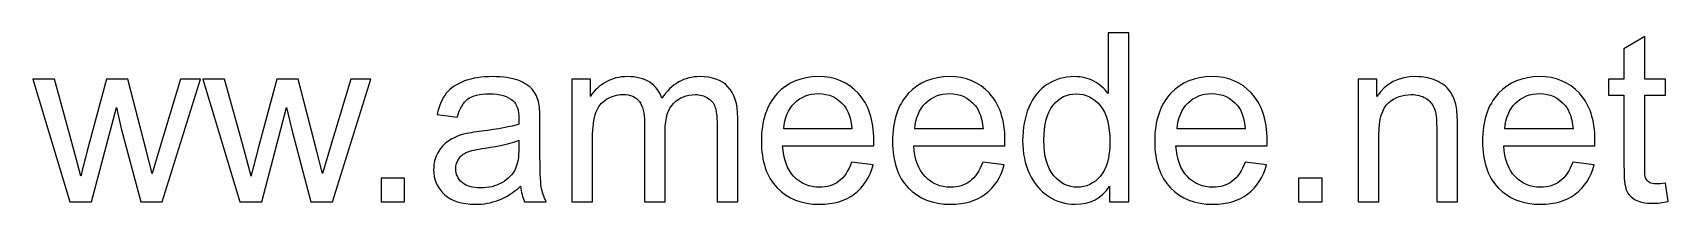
# Model space of a CAD drawing. Header units: millimetres. Extents: x -790 to 1043, y -481 to 328.
# Drawn here: x 824.7 to 1043.1, y -481.3 to -458.4 of the extents above; entities that cross this region are included whole.
import ezdxf

# ---------------------------------------------------------------- set-up
doc = ezdxf.new("R2010")
doc.units = ezdxf.units.MM
doc.header["$MEASUREMENT"] = 0
doc.layers.add('Layer 1', color=7, linetype='Continuous')

msp = doc.modelspace()

# ---------------------------------------------------------------- linework, layer by layer
at = {"layer": 'Layer 1', "color": 250}
for points, knots in [([(968.4907, -480.9353), (968.4907, -480.9353), (968.4907, -478.8628), (968.4907, -478.8628), (968.4907, -478.8628), (967.4571, -480.4736), (965.9355, -481.2816), (963.926, -481.2816), (963.926, -481.2816), (962.6248, -481.2816), (961.4286, -480.9248), (960.3425, -480.206), (960.3425, -480.206), (959.2512, -479.4924), (958.4064, -478.4903), (957.8031, -477.2101), (957.8031, -477.2101), (957.2049, -475.9247), (956.9059, -474.4503), (956.9059, -472.7819), (956.9059, -472.7819), (956.9059, -471.1554), (957.1787, -469.681), (957.7191, -468.3536), (957.7191, -468.3536), (958.2648, -467.0314), (959.078, -466.0135), (960.1641, -465.3105), (960.1641, -465.3105), (961.2449, -464.6022), (962.4622, -464.2506), (963.8001, -464.2506), (963.8001, -464.2506), (964.7865, -464.2506), (965.6627, -464.4605), (966.4287, -464.875), (966.4287, -464.875), (967.1947, -465.2895), (967.8191, -465.8352), (968.3018, -466.5015), (968.3018, -466.5015), (968.3018, -466.5015), (968.3018, -458.3953), (968.3018, -458.3953), (968.3018, -458.3953), (968.3018, -458.3953), (971.0721, -458.3953), (971.0721, -458.3953), (971.0721, -458.3953), (971.0721, -458.3953), (971.0721, -480.9353), (971.0721, -480.9353), (971.0721, -480.9353), (971.0721, -480.9353), (968.4907, -480.9353), (968.4907, -480.9353)], [0, 0, 0, 0, 0.06666667, 0.06666667, 0.06666667, 0.06666667, 0.13333333, 0.13333333, 0.13333333, 0.13333333, 0.2, 0.2, 0.2, 0.2, 0.26666667, 0.26666667, 0.26666667, 0.26666667, 0.33333333, 0.33333333, 0.33333333, 0.33333333, 0.4, 0.4, 0.4, 0.4, 0.46666667, 0.46666667, 0.46666667, 0.46666667, 0.53333333, 0.53333333, 0.53333333, 0.53333333, 0.6, 0.6, 0.6, 0.6, 0.66666667, 0.66666667, 0.66666667, 0.66666667, 0.73333333, 0.73333333, 0.73333333, 0.73333333, 0.8, 0.8, 0.8, 0.8, 0.86666667, 0.86666667, 0.86666667, 0.86666667, 1, 1, 1, 1]), ([(1042.7374, -478.4641), (1042.7374, -478.4641), (1043.1152, -480.9091), (1043.1152, -480.9091), (1043.1152, -480.9091), (1042.3386, -481.0717), (1041.6408, -481.1557), (1041.0322, -481.1557), (1041.0322, -481.1557), (1040.0301, -481.1557), (1039.2535, -480.9983), (1038.6974, -480.6782), (1038.6974, -480.6782), (1038.1465, -480.3582), (1037.7582, -479.9437), (1037.5326, -479.4242), (1037.5326, -479.4242), (1037.307, -478.9048), (1037.1968, -477.8135), (1037.1968, -476.1503), (1037.1968, -476.1503), (1037.1968, -476.1503), (1037.1968, -466.7376), (1037.1968, -466.7376), (1037.1968, -466.7376), (1037.1968, -466.7376), (1035.1506, -466.7376), (1035.1506, -466.7376), (1035.1506, -466.7376), (1035.1506, -466.7376), (1035.1506, -464.5969), (1035.1506, -464.5969), (1035.1506, -464.5969), (1035.1506, -464.5969), (1037.1968, -464.5969), (1037.1968, -464.5969), (1037.1968, -464.5969), (1037.1968, -464.5969), (1037.1968, -460.5569), (1037.1968, -460.5569), (1037.1968, -460.5569), (1037.1968, -460.5569), (1039.9671, -458.8937), (1039.9671, -458.8937), (1039.9671, -458.8937), (1039.9671, -458.8937), (1039.9671, -464.5969), (1039.9671, -464.5969), (1039.9671, -464.5969), (1039.9671, -464.5969), (1042.7374, -464.5969), (1042.7374, -464.5969), (1042.7374, -464.5969), (1042.7374, -464.5969), (1042.7374, -466.7376), (1042.7374, -466.7376), (1042.7374, -466.7376), (1042.7374, -466.7376), (1039.9671, -466.7376), (1039.9671, -466.7376), (1039.9671, -466.7376), (1039.9671, -466.7376), (1039.9671, -476.3077), (1039.9671, -476.3077), (1039.9671, -476.3077), (1039.9671, -477.0999), (1040.0143, -477.6089), (1040.114, -477.8345), (1040.114, -477.8345), (1040.2085, -478.0601), (1040.3659, -478.2385), (1040.5862, -478.3749), (1040.5862, -478.3749), (1040.8066, -478.5061), (1041.1214, -478.5743), (1041.5306, -478.5743), (1041.5306, -478.5743), (1041.8349, -478.5743), (1042.2389, -478.5375), (1042.7374, -478.4641)], [0, 0, 0, 0, 0.04761905, 0.04761905, 0.04761905, 0.04761905, 0.0952381, 0.0952381, 0.0952381, 0.0952381, 0.14285714, 0.14285714, 0.14285714, 0.14285714, 0.19047619, 0.19047619, 0.19047619, 0.19047619, 0.23809524, 0.23809524, 0.23809524, 0.23809524, 0.28571429, 0.28571429, 0.28571429, 0.28571429, 0.33333333, 0.33333333, 0.33333333, 0.33333333, 0.38095238, 0.38095238, 0.38095238, 0.38095238, 0.42857143, 0.42857143, 0.42857143, 0.42857143, 0.47619048, 0.47619048, 0.47619048, 0.47619048, 0.52380952, 0.52380952, 0.52380952, 0.52380952, 0.57142857, 0.57142857, 0.57142857, 0.57142857, 0.61904762, 0.61904762, 0.61904762, 0.61904762, 0.66666667, 0.66666667, 0.66666667, 0.66666667, 0.71428571, 0.71428571, 0.71428571, 0.71428571, 0.76190476, 0.76190476, 0.76190476, 0.76190476, 0.80952381, 0.80952381, 0.80952381, 0.80952381, 0.85714286, 0.85714286, 0.85714286, 0.85714286, 0.9047619, 0.9047619, 0.9047619, 0.9047619, 1, 1, 1, 1]), ([(829.6564, -480.9353), (829.6564, -480.9353), (824.7192, -464.5969), (824.7192, -464.5969), (824.7192, -464.5969), (824.7192, -464.5969), (827.6154, -464.5969), (827.6154, -464.5969), (827.6154, -464.5969), (827.6154, -464.5969), (830.223, -474.0253), (830.223, -474.0253), (830.223, -474.0253), (830.223, -474.0253), (831.1465, -477.5354), (831.1465, -477.5354), (831.1465, -477.5354), (831.1832, -477.3623), (831.4665, -476.2395), (831.9912, -474.167), (831.9912, -474.167), (831.9912, -474.167), (834.5778, -464.5969), (834.5778, -464.5969), (834.5778, -464.5969), (834.5778, -464.5969), (837.4163, -464.5969), (837.4163, -464.5969), (837.4163, -464.5969), (837.4163, -464.5969), (839.8771, -474.083), (839.8771, -474.083), (839.8771, -474.083), (839.8771, -474.083), (840.6798, -477.1944), (840.6798, -477.1944), (840.6798, -477.1944), (840.6798, -477.1944), (841.619, -474.0411), (841.619, -474.0411), (841.619, -474.0411), (841.619, -474.0411), (844.4417, -464.5969), (844.4417, -464.5969), (844.4417, -464.5969), (844.4417, -464.5969), (847.1333, -464.5969), (847.1333, -464.5969), (847.1333, -464.5969), (847.1333, -464.5969), (842.0072, -480.9353), (842.0072, -480.9353), (842.0072, -480.9353), (842.0072, -480.9353), (839.1425, -480.9353), (839.1425, -480.9353), (839.1425, -480.9353), (839.1425, -480.9353), (836.5506, -471.1606), (836.5506, -471.1606), (836.5506, -471.1606), (836.5506, -471.1606), (835.8948, -468.3641), (835.8948, -468.3641), (835.8948, -468.3641), (835.8948, -468.3641), (832.5893, -480.9353), (832.5893, -480.9353), (832.5893, -480.9353), (832.5893, -480.9353), (829.6564, -480.9353), (829.6564, -480.9353)], [0, 0, 0, 0, 0.05263158, 0.05263158, 0.05263158, 0.05263158, 0.10526316, 0.10526316, 0.10526316, 0.10526316, 0.15789474, 0.15789474, 0.15789474, 0.15789474, 0.21052632, 0.21052632, 0.21052632, 0.21052632, 0.26315789, 0.26315789, 0.26315789, 0.26315789, 0.31578947, 0.31578947, 0.31578947, 0.31578947, 0.36842105, 0.36842105, 0.36842105, 0.36842105, 0.42105263, 0.42105263, 0.42105263, 0.42105263, 0.47368421, 0.47368421, 0.47368421, 0.47368421, 0.52631579, 0.52631579, 0.52631579, 0.52631579, 0.57894737, 0.57894737, 0.57894737, 0.57894737, 0.63157895, 0.63157895, 0.63157895, 0.63157895, 0.68421053, 0.68421053, 0.68421053, 0.68421053, 0.73684211, 0.73684211, 0.73684211, 0.73684211, 0.78947368, 0.78947368, 0.78947368, 0.78947368, 0.84210526, 0.84210526, 0.84210526, 0.84210526, 0.89473684, 0.89473684, 0.89473684, 0.89473684, 1, 1, 1, 1]), ([(852.3906, -480.9353), (852.3906, -480.9353), (847.4534, -464.5969), (847.4534, -464.5969), (847.4534, -464.5969), (847.4534, -464.5969), (850.3496, -464.5969), (850.3496, -464.5969), (850.3496, -464.5969), (850.3496, -464.5969), (852.9572, -474.0253), (852.9572, -474.0253), (852.9572, -474.0253), (852.9572, -474.0253), (853.8807, -477.5354), (853.8807, -477.5354), (853.8807, -477.5354), (853.9174, -477.3623), (854.2007, -476.2395), (854.7254, -474.167), (854.7254, -474.167), (854.7254, -474.167), (857.312, -464.5969), (857.312, -464.5969), (857.312, -464.5969), (857.312, -464.5969), (860.1505, -464.5969), (860.1505, -464.5969), (860.1505, -464.5969), (860.1505, -464.5969), (862.6113, -474.083), (862.6113, -474.083), (862.6113, -474.083), (862.6113, -474.083), (863.414, -477.1944), (863.414, -477.1944), (863.414, -477.1944), (863.414, -477.1944), (864.3532, -474.0411), (864.3532, -474.0411), (864.3532, -474.0411), (864.3532, -474.0411), (867.1759, -464.5969), (867.1759, -464.5969), (867.1759, -464.5969), (867.1759, -464.5969), (869.8675, -464.5969), (869.8675, -464.5969), (869.8675, -464.5969), (869.8675, -464.5969), (864.7414, -480.9353), (864.7414, -480.9353), (864.7414, -480.9353), (864.7414, -480.9353), (861.8767, -480.9353), (861.8767, -480.9353), (861.8767, -480.9353), (861.8767, -480.9353), (859.2848, -471.1606), (859.2848, -471.1606), (859.2848, -471.1606), (859.2848, -471.1606), (858.629, -468.3641), (858.629, -468.3641), (858.629, -468.3641), (858.629, -468.3641), (855.3235, -480.9353), (855.3235, -480.9353), (855.3235, -480.9353), (855.3235, -480.9353), (852.3906, -480.9353), (852.3906, -480.9353)], [0, 0, 0, 0, 0.05263158, 0.05263158, 0.05263158, 0.05263158, 0.10526316, 0.10526316, 0.10526316, 0.10526316, 0.15789474, 0.15789474, 0.15789474, 0.15789474, 0.21052632, 0.21052632, 0.21052632, 0.21052632, 0.26315789, 0.26315789, 0.26315789, 0.26315789, 0.31578947, 0.31578947, 0.31578947, 0.31578947, 0.36842105, 0.36842105, 0.36842105, 0.36842105, 0.42105263, 0.42105263, 0.42105263, 0.42105263, 0.47368421, 0.47368421, 0.47368421, 0.47368421, 0.52631579, 0.52631579, 0.52631579, 0.52631579, 0.57894737, 0.57894737, 0.57894737, 0.57894737, 0.63157895, 0.63157895, 0.63157895, 0.63157895, 0.68421053, 0.68421053, 0.68421053, 0.68421053, 0.73684211, 0.73684211, 0.73684211, 0.73684211, 0.78947368, 0.78947368, 0.78947368, 0.78947368, 0.84210526, 0.84210526, 0.84210526, 0.84210526, 0.89473684, 0.89473684, 0.89473684, 0.89473684, 1, 1, 1, 1]), ([(889.8681, -478.8891), (888.8397, -479.7653), (887.8481, -480.3791), (886.8984, -480.7412), (886.8984, -480.7412), (885.9488, -481.1032), (884.9309, -481.2816), (883.8396, -481.2816), (883.8396, -481.2816), (882.0452, -481.2816), (880.6653, -480.8461), (879.6999, -479.9699), (879.6999, -479.9699), (878.7345, -479.0989), (878.2518, -477.9814), (878.2518, -476.6225), (878.2518, -476.6225), (878.2518, -475.825), (878.4354, -475.0957), (878.7975, -474.4346), (878.7975, -474.4346), (879.1647, -473.7735), (879.6422, -473.2488), (880.2298, -472.8501), (880.2298, -472.8501), (880.8227, -472.4513), (881.4838, -472.147), (882.2236, -471.9424), (882.2236, -471.9424), (882.7692, -471.8007), (883.593, -471.6643), (884.6896, -471.5279), (884.6896, -471.5279), (886.9247, -471.2655), (888.5774, -470.9455), (889.632, -470.5782), (889.632, -470.5782), (889.6425, -470.2004), (889.6477, -469.9591), (889.6477, -469.8594), (889.6477, -469.8594), (889.6477, -468.7366), (889.3854, -467.9443), (888.8607, -467.4826), (888.8607, -467.4826), (888.1524, -466.8583), (887.0978, -466.5487), (885.7022, -466.5487), (885.7022, -466.5487), (884.3957, -466.5487), (883.4303, -466.7796), (882.8112, -467.236), (882.8112, -467.236), (882.1869, -467.6925), (881.7304, -468.5005), (881.4313, -469.6653), (881.4313, -469.6653), (881.4313, -469.6653), (878.724, -469.2875), (878.724, -469.2875), (878.724, -469.2875), (878.9706, -468.128), (879.3746, -467.1888), (879.9413, -466.4753), (879.9413, -466.4753), (880.5079, -465.7617), (881.3264, -465.216), (882.3967, -464.8278), (882.3967, -464.8278), (883.4618, -464.4448), (884.7053, -464.2506), (886.1114, -464.2506), (886.1114, -464.2506), (887.5071, -464.2506), (888.6456, -464.4133), (889.5218, -464.7438), (889.5218, -464.7438), (890.3928, -465.0744), (891.0381, -465.4836), (891.4474, -465.9821), (891.4474, -465.9821), (891.8566, -466.4805), (892.1452, -467.1101), (892.3131, -467.8709), (892.3131, -467.8709), (892.4023, -468.3431), (892.4495, -469.1931), (892.4495, -470.4156), (892.4495, -470.4156), (892.4495, -470.4156), (892.4495, -474.0883), (892.4495, -474.0883), (892.4495, -474.0883), (892.4495, -476.654), (892.5072, -478.2752), (892.6226, -478.9625), (892.6226, -478.9625), (892.7328, -479.6498), (892.9637, -480.3057), (893.2995, -480.9353), (893.2995, -480.9353), (893.2995, -480.9353), (890.4033, -480.9353), (890.4033, -480.9353), (890.4033, -480.9353), (890.1252, -480.3529), (889.9468, -479.6708), (889.8681, -478.8891)], [0, 0, 0, 0, 0.03571429, 0.03571429, 0.03571429, 0.03571429, 0.07142857, 0.07142857, 0.07142857, 0.07142857, 0.10714286, 0.10714286, 0.10714286, 0.10714286, 0.14285714, 0.14285714, 0.14285714, 0.14285714, 0.17857143, 0.17857143, 0.17857143, 0.17857143, 0.21428571, 0.21428571, 0.21428571, 0.21428571, 0.25, 0.25, 0.25, 0.25, 0.28571429, 0.28571429, 0.28571429, 0.28571429, 0.32142857, 0.32142857, 0.32142857, 0.32142857, 0.35714286, 0.35714286, 0.35714286, 0.35714286, 0.39285714, 0.39285714, 0.39285714, 0.39285714, 0.42857143, 0.42857143, 0.42857143, 0.42857143, 0.46428571, 0.46428571, 0.46428571, 0.46428571, 0.5, 0.5, 0.5, 0.5, 0.53571429, 0.53571429, 0.53571429, 0.53571429, 0.57142857, 0.57142857, 0.57142857, 0.57142857, 0.60714286, 0.60714286, 0.60714286, 0.60714286, 0.64285714, 0.64285714, 0.64285714, 0.64285714, 0.67857143, 0.67857143, 0.67857143, 0.67857143, 0.71428571, 0.71428571, 0.71428571, 0.71428571, 0.75, 0.75, 0.75, 0.75, 0.78571429, 0.78571429, 0.78571429, 0.78571429, 0.82142857, 0.82142857, 0.82142857, 0.82142857, 0.85714286, 0.85714286, 0.85714286, 0.85714286, 0.89285714, 0.89285714, 0.89285714, 0.89285714, 0.92857143, 0.92857143, 0.92857143, 0.92857143, 1, 1, 1, 1]), ([(896.7046, -480.9353), (896.7046, -480.9353), (896.7046, -464.5969), (896.7046, -464.5969), (896.7046, -464.5969), (896.7046, -464.5969), (899.1916, -464.5969), (899.1916, -464.5969), (899.1916, -464.5969), (899.1916, -464.5969), (899.1916, -466.9055), (899.1916, -466.9055), (899.1916, -466.9055), (899.7005, -466.108), (900.3826, -465.4626), (901.2326, -464.9799), (901.2326, -464.9799), (902.0825, -464.492), (903.0479, -464.2506), (904.134, -464.2506), (904.134, -464.2506), (905.3408, -464.2506), (906.3324, -464.5025), (907.1037, -465.0009), (907.1037, -465.0009), (907.8749, -465.5046), (908.4206, -466.2024), (908.7354, -467.1049), (908.7354, -467.1049), (910.0366, -465.2003), (911.7208, -464.2506), (913.7985, -464.2506), (913.7985, -464.2506), (915.425, -464.2506), (916.679, -464.6966), (917.55, -465.5938), (917.55, -465.5938), (918.4262, -466.491), (918.8669, -467.8709), (918.8669, -469.7335), (918.8669, -469.7335), (918.8669, -469.7335), (918.8669, -480.9353), (918.8669, -480.9353), (918.8669, -480.9353), (918.8669, -480.9353), (916.0966, -480.9353), (916.0966, -480.9353), (916.0966, -480.9353), (916.0966, -480.9353), (916.0966, -470.6517), (916.0966, -470.6517), (916.0966, -470.6517), (916.0966, -469.5499), (916.0022, -468.7523), (915.8238, -468.2644), (915.8238, -468.2644), (915.6454, -467.7765), (915.3201, -467.3882), (914.8426, -467.0891), (914.8426, -467.0891), (914.3704, -466.7901), (913.8143, -466.6432), (913.1794, -466.6432), (913.1794, -466.6432), (912.0251, -466.6432), (911.0702, -467.0262), (910.3094, -467.7869), (910.3094, -467.7869), (909.5487, -468.553), (909.1709, -469.7755), (909.1709, -471.4544), (909.1709, -471.4544), (909.1709, -471.4544), (909.1709, -480.9353), (909.1709, -480.9353), (909.1709, -480.9353), (909.1709, -480.9353), (906.4006, -480.9353), (906.4006, -480.9353), (906.4006, -480.9353), (906.4006, -480.9353), (906.4006, -470.3316), (906.4006, -470.3316), (906.4006, -470.3316), (906.4006, -469.1039), (906.175, -468.1805), (905.7238, -467.5666), (905.7238, -467.5666), (905.2726, -466.9527), (904.5328, -466.6432), (903.5096, -466.6432), (903.5096, -466.6432), (902.7331, -466.6432), (902.0143, -466.8478), (901.3532, -467.257), (901.3532, -467.257), (900.6921, -467.6663), (900.2147, -468.2644), (899.9156, -469.0567), (899.9156, -469.0567), (899.6218, -469.8437), (899.4749, -470.9822), (899.4749, -472.467), (899.4749, -472.467), (899.4749, -472.467), (899.4749, -480.9353), (899.4749, -480.9353), (899.4749, -480.9353), (899.4749, -480.9353), (896.7046, -480.9353), (896.7046, -480.9353)], [0, 0, 0, 0, 0.03448276, 0.03448276, 0.03448276, 0.03448276, 0.06896552, 0.06896552, 0.06896552, 0.06896552, 0.10344828, 0.10344828, 0.10344828, 0.10344828, 0.13793103, 0.13793103, 0.13793103, 0.13793103, 0.17241379, 0.17241379, 0.17241379, 0.17241379, 0.20689655, 0.20689655, 0.20689655, 0.20689655, 0.24137931, 0.24137931, 0.24137931, 0.24137931, 0.27586207, 0.27586207, 0.27586207, 0.27586207, 0.31034483, 0.31034483, 0.31034483, 0.31034483, 0.34482759, 0.34482759, 0.34482759, 0.34482759, 0.37931034, 0.37931034, 0.37931034, 0.37931034, 0.4137931, 0.4137931, 0.4137931, 0.4137931, 0.44827586, 0.44827586, 0.44827586, 0.44827586, 0.48275862, 0.48275862, 0.48275862, 0.48275862, 0.51724138, 0.51724138, 0.51724138, 0.51724138, 0.55172414, 0.55172414, 0.55172414, 0.55172414, 0.5862069, 0.5862069, 0.5862069, 0.5862069, 0.62068966, 0.62068966, 0.62068966, 0.62068966, 0.65517241, 0.65517241, 0.65517241, 0.65517241, 0.68965517, 0.68965517, 0.68965517, 0.68965517, 0.72413793, 0.72413793, 0.72413793, 0.72413793, 0.75862069, 0.75862069, 0.75862069, 0.75862069, 0.79310345, 0.79310345, 0.79310345, 0.79310345, 0.82758621, 0.82758621, 0.82758621, 0.82758621, 0.86206897, 0.86206897, 0.86206897, 0.86206897, 0.89655172, 0.89655172, 0.89655172, 0.89655172, 0.93103448, 0.93103448, 0.93103448, 0.93103448, 1, 1, 1, 1]), ([(934.072, -475.6466), (934.072, -475.6466), (936.9367, -476.0243), (936.9367, -476.0243), (936.9367, -476.0243), (936.4908, -477.6876), (935.6565, -478.9835), (934.4393, -479.9017), (934.4393, -479.9017), (933.222, -480.8199), (931.669, -481.2816), (929.7749, -481.2816), (929.7749, -481.2816), (927.3929, -481.2816), (925.5041, -480.547), (924.1084, -479.078), (924.1084, -479.078), (922.7128, -477.6141), (922.015, -475.5521), (922.015, -472.9025), (922.015, -472.9025), (922.015, -470.1637), (922.718, -468.0335), (924.1294, -466.5225), (924.1294, -466.5225), (925.5408, -465.0062), (927.3719, -464.2506), (929.6228, -464.2506), (929.6228, -464.2506), (931.8002, -464.2506), (933.5788, -464.9904), (934.9587, -466.4753), (934.9587, -466.4753), (936.3386, -467.9601), (937.0312, -470.0483), (937.0312, -472.7399), (937.0312, -472.7399), (937.0312, -472.9025), (937.0259, -473.1491), (937.0154, -473.4744), (937.0154, -473.4744), (937.0154, -473.4744), (924.8482, -473.4744), (924.8482, -473.4744), (924.8482, -473.4744), (924.9532, -475.2636), (925.4568, -476.6382), (926.3698, -477.5879), (926.3698, -477.5879), (927.2775, -478.5375), (928.416, -479.015), (929.7749, -479.015), (929.7749, -479.015), (930.7875, -479.015), (931.6533, -478.7474), (932.3668, -478.2122), (932.3668, -478.2122), (933.0856, -477.6771), (933.6523, -476.8218), (934.072, -475.6466)], [0, 0, 0, 0, 0.0625, 0.0625, 0.0625, 0.0625, 0.125, 0.125, 0.125, 0.125, 0.1875, 0.1875, 0.1875, 0.1875, 0.25, 0.25, 0.25, 0.25, 0.3125, 0.3125, 0.3125, 0.3125, 0.375, 0.375, 0.375, 0.375, 0.4375, 0.4375, 0.4375, 0.4375, 0.5, 0.5, 0.5, 0.5, 0.5625, 0.5625, 0.5625, 0.5625, 0.625, 0.625, 0.625, 0.625, 0.6875, 0.6875, 0.6875, 0.6875, 0.75, 0.75, 0.75, 0.75, 0.8125, 0.8125, 0.8125, 0.8125, 0.875, 0.875, 0.875, 0.875, 1, 1, 1, 1]), ([(951.5804, -475.6466), (951.5804, -475.6466), (954.4451, -476.0243), (954.4451, -476.0243), (954.4451, -476.0243), (953.9992, -477.6876), (953.1649, -478.9835), (951.9477, -479.9017), (951.9477, -479.9017), (950.7304, -480.8199), (949.1774, -481.2816), (947.2833, -481.2816), (947.2833, -481.2816), (944.9013, -481.2816), (943.0125, -480.547), (941.6168, -479.078), (941.6168, -479.078), (940.2212, -477.6141), (939.5234, -475.5521), (939.5234, -472.9025), (939.5234, -472.9025), (939.5234, -470.1637), (940.2264, -468.0335), (941.6378, -466.5225), (941.6378, -466.5225), (943.0492, -465.0062), (944.8803, -464.2506), (947.1312, -464.2506), (947.1312, -464.2506), (949.3086, -464.2506), (951.0872, -464.9904), (952.4671, -466.4753), (952.4671, -466.4753), (953.847, -467.9601), (954.5396, -470.0483), (954.5396, -472.7399), (954.5396, -472.7399), (954.5396, -472.9025), (954.5343, -473.1491), (954.5238, -473.4744), (954.5238, -473.4744), (954.5238, -473.4744), (942.3566, -473.4744), (942.3566, -473.4744), (942.3566, -473.4744), (942.4616, -475.2636), (942.9652, -476.6382), (943.8782, -477.5879), (943.8782, -477.5879), (944.7859, -478.5375), (945.9244, -479.015), (947.2833, -479.015), (947.2833, -479.015), (948.2959, -479.015), (949.1617, -478.7474), (949.8752, -478.2122), (949.8752, -478.2122), (950.594, -477.6771), (951.1607, -476.8218), (951.5804, -475.6466)], [0, 0, 0, 0, 0.0625, 0.0625, 0.0625, 0.0625, 0.125, 0.125, 0.125, 0.125, 0.1875, 0.1875, 0.1875, 0.1875, 0.25, 0.25, 0.25, 0.25, 0.3125, 0.3125, 0.3125, 0.3125, 0.375, 0.375, 0.375, 0.375, 0.4375, 0.4375, 0.4375, 0.4375, 0.5, 0.5, 0.5, 0.5, 0.5625, 0.5625, 0.5625, 0.5625, 0.625, 0.625, 0.625, 0.625, 0.6875, 0.6875, 0.6875, 0.6875, 0.75, 0.75, 0.75, 0.75, 0.8125, 0.8125, 0.8125, 0.8125, 0.875, 0.875, 0.875, 0.875, 1, 1, 1, 1]), ([(986.5972, -475.6466), (986.5972, -475.6466), (989.4619, -476.0243), (989.4619, -476.0243), (989.4619, -476.0243), (989.016, -477.6876), (988.1817, -478.9835), (986.9645, -479.9017), (986.9645, -479.9017), (985.7472, -480.8199), (984.1942, -481.2816), (982.3001, -481.2816), (982.3001, -481.2816), (979.9181, -481.2816), (978.0293, -480.547), (976.6336, -479.078), (976.6336, -479.078), (975.238, -477.6141), (974.5402, -475.5521), (974.5402, -472.9025), (974.5402, -472.9025), (974.5402, -470.1637), (975.2432, -468.0335), (976.6546, -466.5225), (976.6546, -466.5225), (978.066, -465.0062), (979.8971, -464.2506), (982.148, -464.2506), (982.148, -464.2506), (984.3254, -464.2506), (986.104, -464.9904), (987.4839, -466.4753), (987.4839, -466.4753), (988.8638, -467.9601), (989.5564, -470.0483), (989.5564, -472.7399), (989.5564, -472.7399), (989.5564, -472.9025), (989.5511, -473.1491), (989.5406, -473.4744), (989.5406, -473.4744), (989.5406, -473.4744), (977.3734, -473.4744), (977.3734, -473.4744), (977.3734, -473.4744), (977.4784, -475.2636), (977.982, -476.6382), (978.895, -477.5879), (978.895, -477.5879), (979.8027, -478.5375), (980.9412, -479.015), (982.3001, -479.015), (982.3001, -479.015), (983.3127, -479.015), (984.1785, -478.7474), (984.892, -478.2122), (984.892, -478.2122), (985.6108, -477.6771), (986.1775, -476.8218), (986.5972, -475.6466)], [0, 0, 0, 0, 0.0625, 0.0625, 0.0625, 0.0625, 0.125, 0.125, 0.125, 0.125, 0.1875, 0.1875, 0.1875, 0.1875, 0.25, 0.25, 0.25, 0.25, 0.3125, 0.3125, 0.3125, 0.3125, 0.375, 0.375, 0.375, 0.375, 0.4375, 0.4375, 0.4375, 0.4375, 0.5, 0.5, 0.5, 0.5, 0.5625, 0.5625, 0.5625, 0.5625, 0.625, 0.625, 0.625, 0.625, 0.6875, 0.6875, 0.6875, 0.6875, 0.75, 0.75, 0.75, 0.75, 0.8125, 0.8125, 0.8125, 0.8125, 0.875, 0.875, 0.875, 0.875, 1, 1, 1, 1]), ([(1001.7078, -480.9353), (1001.7078, -480.9353), (1001.7078, -464.5969), (1001.7078, -464.5969), (1001.7078, -464.5969), (1001.7078, -464.5969), (1004.1948, -464.5969), (1004.1948, -464.5969), (1004.1948, -464.5969), (1004.1948, -464.5969), (1004.1948, -466.916), (1004.1948, -466.916), (1004.1948, -466.916), (1005.391, -465.1373), (1007.1225, -464.2506), (1009.3838, -464.2506), (1009.3838, -464.2506), (1010.3702, -464.2506), (1011.2726, -464.429), (1012.0964, -464.7806), (1012.0964, -464.7806), (1012.9201, -465.1321), (1013.5392, -465.599), (1013.9485, -466.1709), (1013.9485, -466.1709), (1014.3577, -466.7428), (1014.6463, -467.4249), (1014.8089, -468.2119), (1014.8089, -468.2119), (1014.9086, -468.7261), (1014.9611, -469.6233), (1014.9611, -470.9035), (1014.9611, -470.9035), (1014.9611, -470.9035), (1014.9611, -480.9353), (1014.9611, -480.9353), (1014.9611, -480.9353), (1014.9611, -480.9353), (1012.1908, -480.9353), (1012.1908, -480.9353), (1012.1908, -480.9353), (1012.1908, -480.9353), (1012.1908, -471.0084), (1012.1908, -471.0084), (1012.1908, -471.0084), (1012.1908, -469.8804), (1012.0859, -469.0357), (1011.8708, -468.4795), (1011.8708, -468.4795), (1011.6557, -467.9234), (1011.2726, -467.4774), (1010.727, -467.1416), (1010.727, -467.1416), (1010.1813, -466.811), (1009.536, -466.6432), (1008.8014, -466.6432), (1008.8014, -466.6432), (1007.6261, -466.6432), (1006.6135, -467.0157), (1005.7583, -467.766), (1005.7583, -467.766), (1004.9031, -468.511), (1004.4781, -469.9329), (1004.4781, -472.0211), (1004.4781, -472.0211), (1004.4781, -472.0211), (1004.4781, -480.9353), (1004.4781, -480.9353), (1004.4781, -480.9353), (1004.4781, -480.9353), (1001.7078, -480.9353), (1001.7078, -480.9353)], [0, 0, 0, 0, 0.05263158, 0.05263158, 0.05263158, 0.05263158, 0.10526316, 0.10526316, 0.10526316, 0.10526316, 0.15789474, 0.15789474, 0.15789474, 0.15789474, 0.21052632, 0.21052632, 0.21052632, 0.21052632, 0.26315789, 0.26315789, 0.26315789, 0.26315789, 0.31578947, 0.31578947, 0.31578947, 0.31578947, 0.36842105, 0.36842105, 0.36842105, 0.36842105, 0.42105263, 0.42105263, 0.42105263, 0.42105263, 0.47368421, 0.47368421, 0.47368421, 0.47368421, 0.52631579, 0.52631579, 0.52631579, 0.52631579, 0.57894737, 0.57894737, 0.57894737, 0.57894737, 0.63157895, 0.63157895, 0.63157895, 0.63157895, 0.68421053, 0.68421053, 0.68421053, 0.68421053, 0.73684211, 0.73684211, 0.73684211, 0.73684211, 0.78947368, 0.78947368, 0.78947368, 0.78947368, 0.84210526, 0.84210526, 0.84210526, 0.84210526, 0.89473684, 0.89473684, 0.89473684, 0.89473684, 1, 1, 1, 1]), ([(1030.3603, -475.6466), (1030.3603, -475.6466), (1033.225, -476.0243), (1033.225, -476.0243), (1033.225, -476.0243), (1032.7791, -477.6876), (1031.9448, -478.9835), (1030.7276, -479.9017), (1030.7276, -479.9017), (1029.5103, -480.8199), (1027.9573, -481.2816), (1026.0632, -481.2816), (1026.0632, -481.2816), (1023.6812, -481.2816), (1021.7924, -480.547), (1020.3967, -479.078), (1020.3967, -479.078), (1019.0011, -477.6141), (1018.3033, -475.5521), (1018.3033, -472.9025), (1018.3033, -472.9025), (1018.3033, -470.1637), (1019.0063, -468.0335), (1020.4177, -466.5225), (1020.4177, -466.5225), (1021.8291, -465.0062), (1023.6602, -464.2506), (1025.9111, -464.2506), (1025.9111, -464.2506), (1028.0885, -464.2506), (1029.8671, -464.9904), (1031.247, -466.4753), (1031.247, -466.4753), (1032.6269, -467.9601), (1033.3195, -470.0483), (1033.3195, -472.7399), (1033.3195, -472.7399), (1033.3195, -472.9025), (1033.3142, -473.1491), (1033.3037, -473.4744), (1033.3037, -473.4744), (1033.3037, -473.4744), (1021.1365, -473.4744), (1021.1365, -473.4744), (1021.1365, -473.4744), (1021.2415, -475.2636), (1021.7451, -476.6382), (1022.6581, -477.5879), (1022.6581, -477.5879), (1023.5658, -478.5375), (1024.7043, -479.015), (1026.0632, -479.015), (1026.0632, -479.015), (1027.0758, -479.015), (1027.9416, -478.7474), (1028.6551, -478.2122), (1028.6551, -478.2122), (1029.3739, -477.6771), (1029.9406, -476.8218), (1030.3603, -475.6466)], [0, 0, 0, 0, 0.0625, 0.0625, 0.0625, 0.0625, 0.125, 0.125, 0.125, 0.125, 0.1875, 0.1875, 0.1875, 0.1875, 0.25, 0.25, 0.25, 0.25, 0.3125, 0.3125, 0.3125, 0.3125, 0.375, 0.375, 0.375, 0.375, 0.4375, 0.4375, 0.4375, 0.4375, 0.5, 0.5, 0.5, 0.5, 0.5625, 0.5625, 0.5625, 0.5625, 0.625, 0.625, 0.625, 0.625, 0.6875, 0.6875, 0.6875, 0.6875, 0.75, 0.75, 0.75, 0.75, 0.8125, 0.8125, 0.8125, 0.8125, 0.875, 0.875, 0.875, 0.875, 1, 1, 1, 1]), ([(925.0056, -471.2078), (925.0056, -471.2078), (934.1035, -471.2078), (934.1035, -471.2078), (934.1035, -471.2078), (933.9828, -469.8332), (933.6313, -468.8048), (933.0594, -468.1175), (933.0594, -468.1175), (932.1832, -467.0524), (931.0394, -466.5172), (929.6385, -466.5172), (929.6385, -466.5172), (928.3688, -466.5172), (927.3037, -466.9422), (926.438, -467.7922), (926.438, -467.7922), (925.5775, -468.6422), (925.1001, -469.7807), (925.0056, -471.2078)], [0, 0, 0, 0, 0.16666667, 0.16666667, 0.16666667, 0.16666667, 0.33333333, 0.33333333, 0.33333333, 0.33333333, 0.5, 0.5, 0.5, 0.5, 0.66666667, 0.66666667, 0.66666667, 0.66666667, 1, 1, 1, 1]), ([(942.514, -471.2078), (942.514, -471.2078), (951.6119, -471.2078), (951.6119, -471.2078), (951.6119, -471.2078), (951.4912, -469.8332), (951.1397, -468.8048), (950.5678, -468.1175), (950.5678, -468.1175), (949.6916, -467.0524), (948.5478, -466.5172), (947.1469, -466.5172), (947.1469, -466.5172), (945.8772, -466.5172), (944.8121, -466.9422), (943.9464, -467.7922), (943.9464, -467.7922), (943.0859, -468.6422), (942.6085, -469.7807), (942.514, -471.2078)], [0, 0, 0, 0, 0.16666667, 0.16666667, 0.16666667, 0.16666667, 0.33333333, 0.33333333, 0.33333333, 0.33333333, 0.5, 0.5, 0.5, 0.5, 0.66666667, 0.66666667, 0.66666667, 0.66666667, 1, 1, 1, 1]), ([(959.7391, -472.7871), (959.7391, -474.8753), (960.1798, -476.4336), (961.0665, -477.4672), (961.0665, -477.4672), (961.948, -478.5008), (962.9921, -479.015), (964.1936, -479.015), (964.1936, -479.015), (965.4056, -479.015), (966.434, -478.5218), (967.2839, -477.5354), (967.2839, -477.5354), (968.1287, -476.549), (968.5536, -475.0432), (968.5536, -473.018), (968.5536, -473.018), (968.5536, -470.7933), (968.1234, -469.1563), (967.2577, -468.1122), (967.2577, -468.1122), (966.3972, -467.0681), (965.3321, -466.5487), (964.0677, -466.5487), (964.0677, -466.5487), (962.8347, -466.5487), (961.8063, -467.0472), (960.9773, -468.0493), (960.9773, -468.0493), (960.1536, -469.0514), (959.7391, -470.6307), (959.7391, -472.7871)], [0, 0, 0, 0, 0.11111111, 0.11111111, 0.11111111, 0.11111111, 0.22222222, 0.22222222, 0.22222222, 0.22222222, 0.33333333, 0.33333333, 0.33333333, 0.33333333, 0.44444444, 0.44444444, 0.44444444, 0.44444444, 0.55555556, 0.55555556, 0.55555556, 0.55555556, 0.66666667, 0.66666667, 0.66666667, 0.66666667, 0.77777778, 0.77777778, 0.77777778, 0.77777778, 1, 1, 1, 1]), ([(977.5308, -471.2078), (977.5308, -471.2078), (986.6287, -471.2078), (986.6287, -471.2078), (986.6287, -471.2078), (986.508, -469.8332), (986.1565, -468.8048), (985.5846, -468.1175), (985.5846, -468.1175), (984.7084, -467.0524), (983.5646, -466.5172), (982.1637, -466.5172), (982.1637, -466.5172), (980.894, -466.5172), (979.8289, -466.9422), (978.9632, -467.7922), (978.9632, -467.7922), (978.1027, -468.6422), (977.6253, -469.7807), (977.5308, -471.2078)], [0, 0, 0, 0, 0.16666667, 0.16666667, 0.16666667, 0.16666667, 0.33333333, 0.33333333, 0.33333333, 0.33333333, 0.5, 0.5, 0.5, 0.5, 0.66666667, 0.66666667, 0.66666667, 0.66666667, 1, 1, 1, 1]), ([(1021.2939, -471.2078), (1021.2939, -471.2078), (1030.3918, -471.2078), (1030.3918, -471.2078), (1030.3918, -471.2078), (1030.2711, -469.8332), (1029.9196, -468.8048), (1029.3477, -468.1175), (1029.3477, -468.1175), (1028.4715, -467.0524), (1027.3277, -466.5172), (1025.9268, -466.5172), (1025.9268, -466.5172), (1024.6571, -466.5172), (1023.592, -466.9422), (1022.7263, -467.7922), (1022.7263, -467.7922), (1021.8658, -468.6422), (1021.3884, -469.7807), (1021.2939, -471.2078)], [0, 0, 0, 0, 0.16666667, 0.16666667, 0.16666667, 0.16666667, 0.33333333, 0.33333333, 0.33333333, 0.33333333, 0.5, 0.5, 0.5, 0.5, 0.66666667, 0.66666667, 0.66666667, 0.66666667, 1, 1, 1, 1]), ([(889.6477, -472.7504), (888.6404, -473.1596), (887.1293, -473.5059), (885.1145, -473.7892), (885.1145, -473.7892), (883.9708, -473.9519), (883.1628, -474.1355), (882.6905, -474.3401), (882.6905, -474.3401), (882.2183, -474.5448), (881.8563, -474.8438), (881.5992, -475.2321), (881.5992, -475.2321), (881.3421, -475.6256), (881.211, -476.0611), (881.211, -476.5438), (881.211, -476.5438), (881.211, -477.2731), (881.489, -477.8869), (882.0504, -478.3749), (882.0504, -478.3749), (882.6118, -478.8628), (883.4303, -479.1094), (884.5059, -479.1094), (884.5059, -479.1094), (885.571, -479.1094), (886.5207, -478.8786), (887.3549, -478.4116), (887.3549, -478.4116), (888.1839, -477.9499), (888.7978, -477.315), (889.186, -476.5123), (889.186, -476.5123), (889.4851, -475.8879), (889.632, -474.9697), (889.632, -473.7577), (889.632, -473.7577), (889.632, -473.7577), (889.6477, -472.7504), (889.6477, -472.7504)], [0, 0, 0, 0, 0.09090909, 0.09090909, 0.09090909, 0.09090909, 0.18181818, 0.18181818, 0.18181818, 0.18181818, 0.27272727, 0.27272727, 0.27272727, 0.27272727, 0.36363636, 0.36363636, 0.36363636, 0.36363636, 0.45454545, 0.45454545, 0.45454545, 0.45454545, 0.54545455, 0.54545455, 0.54545455, 0.54545455, 0.63636364, 0.63636364, 0.63636364, 0.63636364, 0.72727273, 0.72727273, 0.72727273, 0.72727273, 0.81818182, 0.81818182, 0.81818182, 0.81818182, 1, 1, 1, 1]), ([(871.2369, -480.9353), (871.2369, -480.9353), (871.2369, -477.7873), (871.2369, -477.7873), (871.2369, -477.7873), (871.2369, -477.7873), (874.385, -477.7873), (874.385, -477.7873), (874.385, -477.7873), (874.385, -477.7873), (874.385, -480.9353), (874.385, -480.9353), (874.385, -480.9353), (874.385, -480.9353), (871.2369, -480.9353), (871.2369, -480.9353)], [0, 0, 0, 0, 0.2, 0.2, 0.2, 0.2, 0.4, 0.4, 0.4, 0.4, 0.6, 0.6, 0.6, 0.6, 1, 1, 1, 1]), ([(993.7485, -480.9353), (993.7485, -480.9353), (993.7485, -477.7873), (993.7485, -477.7873), (993.7485, -477.7873), (993.7485, -477.7873), (996.8966, -477.7873), (996.8966, -477.7873), (996.8966, -477.7873), (996.8966, -477.7873), (996.8966, -480.9353), (996.8966, -480.9353), (996.8966, -480.9353), (996.8966, -480.9353), (993.7485, -480.9353), (993.7485, -480.9353)], [0, 0, 0, 0, 0.2, 0.2, 0.2, 0.2, 0.4, 0.4, 0.4, 0.4, 0.6, 0.6, 0.6, 0.6, 1, 1, 1, 1])]:
    msp.add_open_spline(points, degree=3, knots=knots, dxfattribs=at)

doc.saveas('drawing.dxf')
